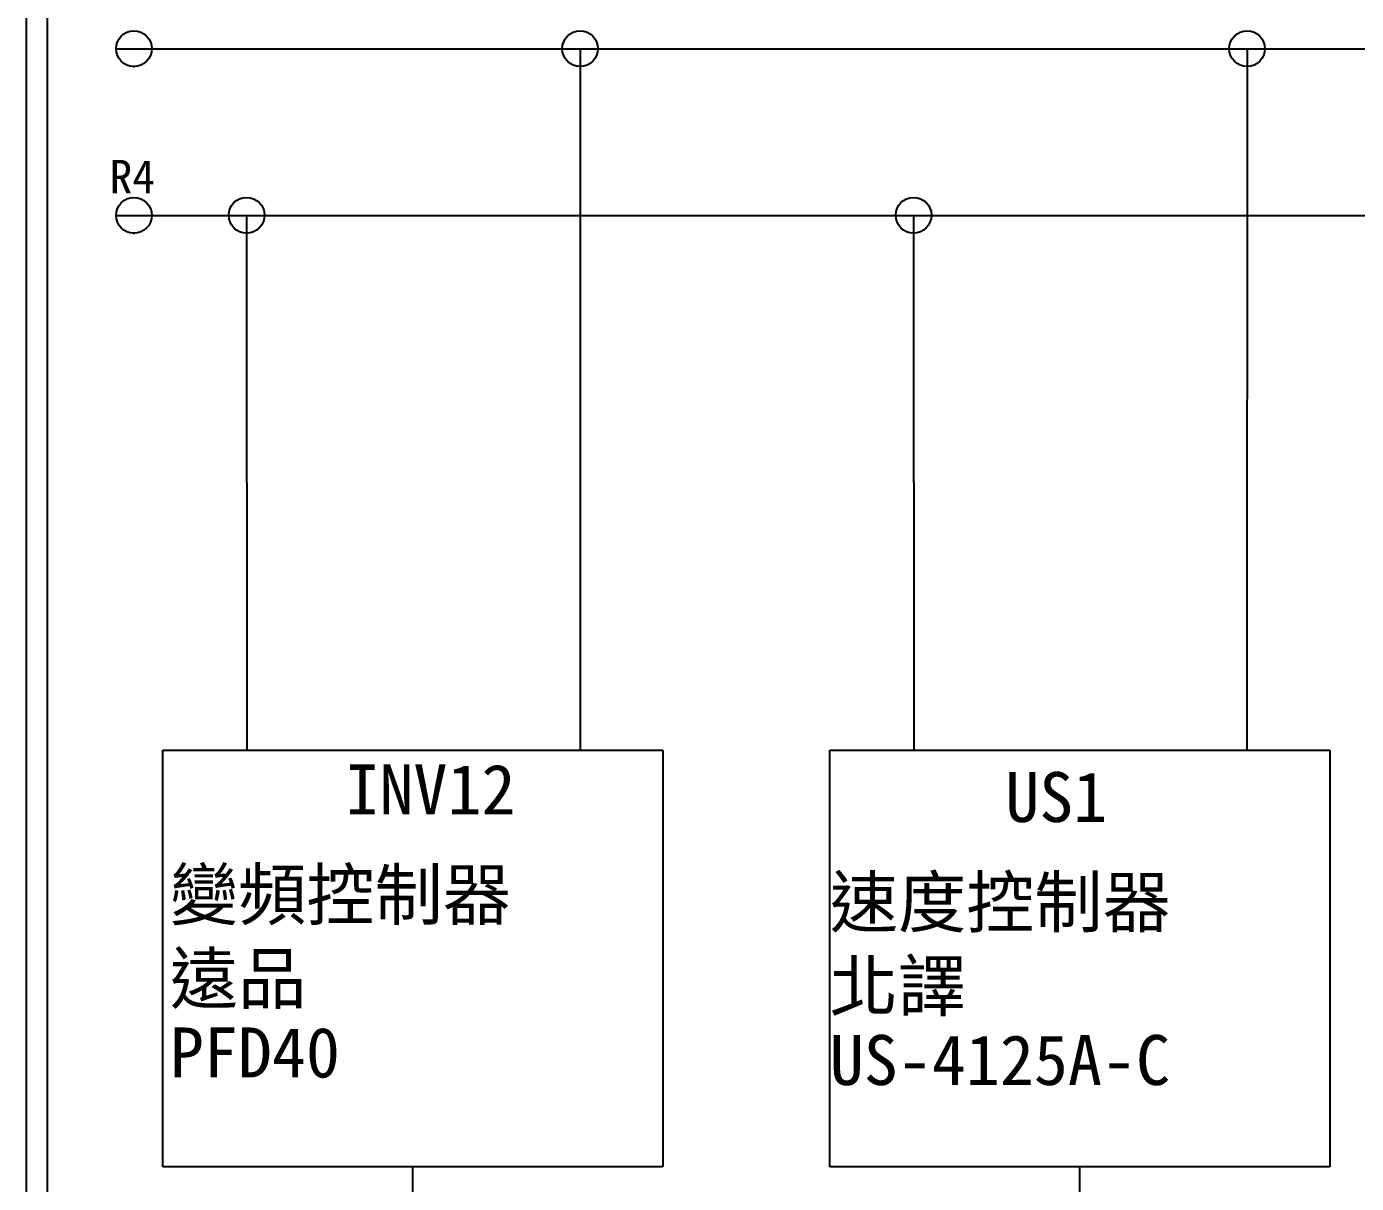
# Model space of a CAD drawing. Extents: x 10 to 297, y 3 to 207.
# Drawn here: x 10 to 89.8, y 59.9 to 129.3 of the extents above; entities that cross this region are included whole.
import ezdxf

# ---------------------------------------------------------------- set-up
doc = ezdxf.new("R2010")
doc.units = 0
doc.layers.get('0').update_dxf_attribs({"linetype": 'CONTINUOUS'})
doc.layers.add('圖框層', color=7, linetype='CONTINUOUS')
doc.layers.add('標尺寸層', color=3, linetype='CONTINUOUS')
doc.styles.add('STSL', font='kaiu.ttf')

msp = doc.modelspace()

# ---------------------------------------------------------------- linework, layer by layer
at = {"color": 7}
for p, q in [((23.197, 117.961), (23.218, 85.869)), ((63.197, 117.961), (63.218, 85.869))]:
    msp.add_line(p, q, dxfattribs=at)
for centre in [(16.436, 127.959), (43.197, 127.959), (83.197, 127.959), (16.436, 117.959), (23.193, 117.966), (63.193, 117.966)]:
    msp.add_circle(centre, 1.071, dxfattribs=at)
at = {"layer": '圖框層', "color": 7}
for p, q in [((10, 3), (10, 206.969)), ((11.25, 4.25), (11.25, 205.719))]:
    msp.add_line(p, q, dxfattribs=at)
at = {"layer": '標尺寸層', "color": 7}
for p, q in [((15.365, 127.959), (217.598, 127.959)), ((43.196, 127.959), (43.19, 85.876)), ((83.196, 127.959), (83.19, 85.876)), ((16.431, 126.888), (16.431, 126.822)), ((43.193, 126.888), (43.193, 126.822)), ((83.193, 126.888), (83.193, 126.822)), ((15.365, 117.959), (197.598, 117.959)), ((16.431, 116.888), (16.431, 116.822)), ((23.193, 116.895), (23.193, 116.829)), ((63.193, 116.895), (63.193, 116.829)), ((18.167, 85.868), (43.159, 85.876)), ((18.167, 60.868), (18.167, 85.868)), ((43.159, 85.876), (48.159, 85.876)), ((48.159, 85.876), (48.159, 60.876)), ((58.167, 85.868), (83.159, 85.876)), ((58.167, 60.868), (58.167, 85.868)), ((83.159, 85.876), (88.159, 85.876)), ((88.159, 85.876), (88.159, 60.876)), ((48.159, 60.876), (18.167, 60.868)), ((33.162, 44.039), (33.163, 60.872)), ((88.159, 60.876), (58.167, 60.868)), ((73.162, 44.039), (73.163, 60.872))]:
    msp.add_line(p, q, dxfattribs=at)

# ---------------------------------------------------------------- texts
at = {"layer": '圖框層', "color": 7, "style": 'STSL'}
for s, height, p in [('R4', 2, (14.98, 119.286)), ('INV12', 3, (29.117, 82.016)), ('US1', 3, (68.692, 81.564)), ('變頻控制器', 3, (18.591, 75.712)), ('速度控制器', 3, (58.167, 75.26)), ('遠品', 3, (18.591, 70.678)), ('北譯', 3, (58.167, 70.226)), ('PFD40', 3, (18.591, 66.236)), ('US-4125A-C', 3, (58.167, 65.784))]:
    msp.add_text(s, height=height, dxfattribs=at).set_placement(p)

doc.saveas('drawing.dxf')
